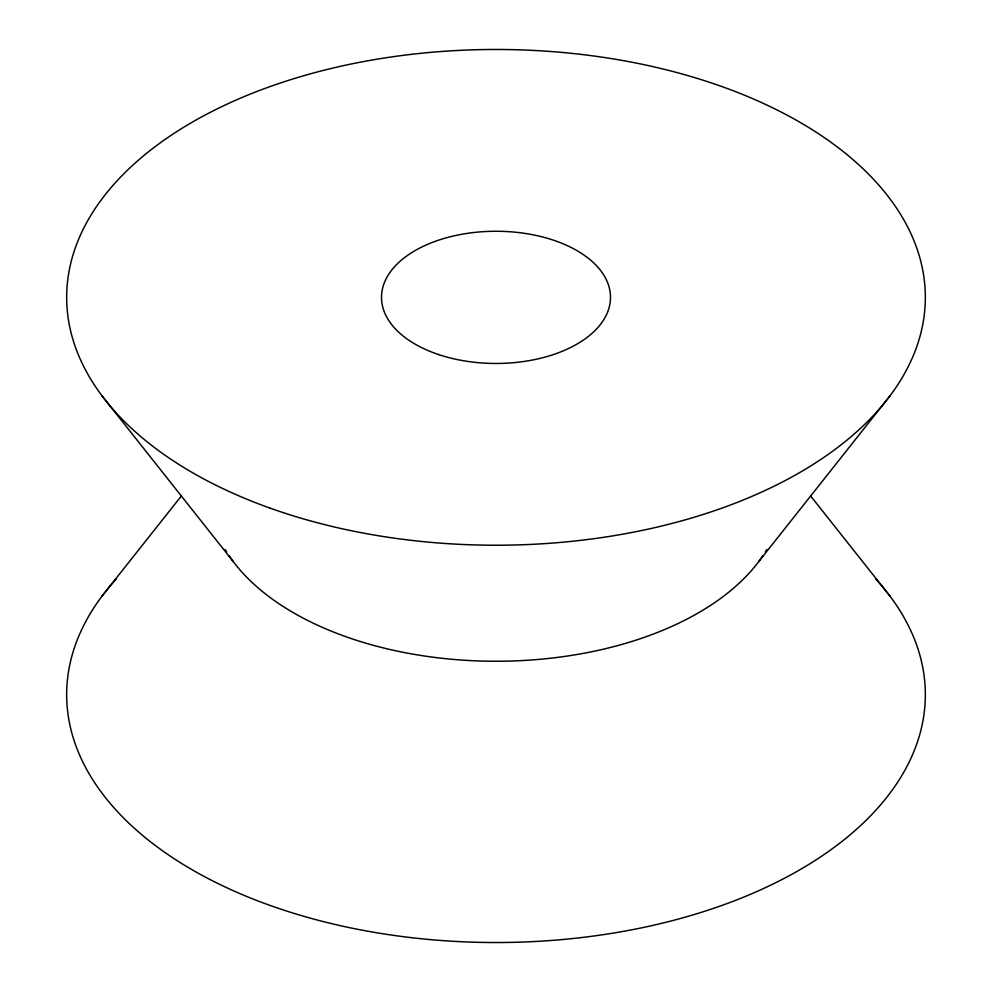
<?xml version="1.0" encoding="UTF-8"?>
<svg xmlns="http://www.w3.org/2000/svg" width="992" height="992" viewBox="0 0 992 992"><rect width="100%" height="100%" fill="white"/><g stroke="black" fill="none" stroke-linecap="round" stroke-linejoin="round"><path stroke-width="1.49" d="M101.978 596.204L181.548 495.74M758.682 561.633L890.022 395.796M810.452 495.74L890.022 596.204M101.978 395.796L233.318 561.633M875.676 578.919A429.338 247.876 0 0 1 496 942.524A429.338 247.876 0 0 1 116.324 578.919M766.791 549.531A286.229 165.255 0 0 1 765.303 551.974M762.947 555.619A286.229 165.255 0 0 1 496 661.255A286.229 165.255 0 0 1 229.053 555.619M226.697 551.974A286.229 165.255 0 0 1 225.209 549.531M269.762 508.016A429.338 247.876 0 0 0 925.127 305.139A429.338 247.876 0 0 0 293.111 78.901A429.338 247.876 0 0 0 269.762 508.016M438.749 354.603A114.489 66.104 0 0 0 610.489 297.352A114.489 66.104 0 0 0 438.749 240.114A114.489 66.104 0 0 0 438.749 354.603"/></g></svg>
